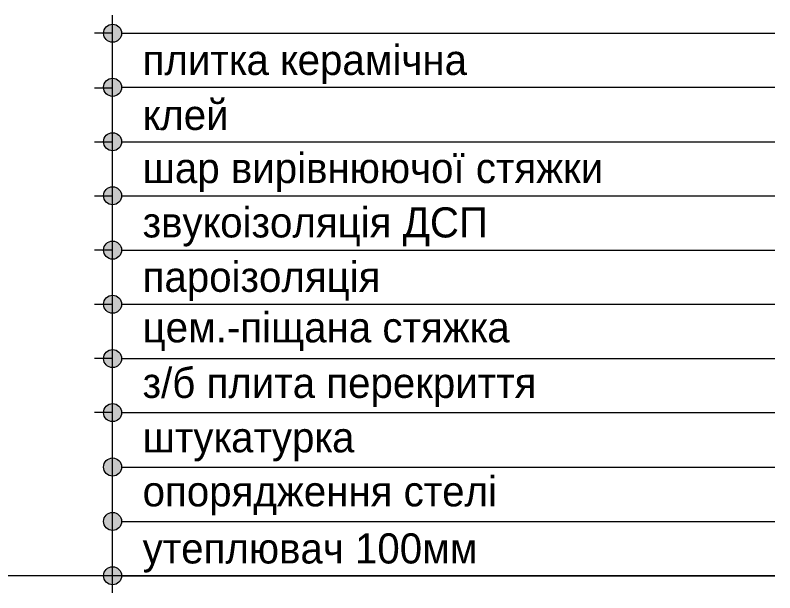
# Model space of a CAD drawing. Header units: millimetres. Extents: x -168133 to -32053, y -12928 to 37693.
# Drawn here: x -135984 to -128414, y 1903 to 7656 of the extents above; entities that cross this region are included whole.
import ezdxf

# ---------------------------------------------------------------- set-up
doc = ezdxf.new("R2010")
doc.units = ezdxf.units.MM
doc.header["$MEASUREMENT"] = 0
doc.layers.add('01 Лінії', color=7, linetype='Continuous')
doc.layers.add('01 Лінії_Ном._пера__1', color=7, linetype='Continuous', lineweight=13)
doc.layers.add('01 Текст_Ном._пера__1', color=7, linetype='Continuous', lineweight=13)
doc.styles.add('СГЕНЕРИР_СТИЛЬ_3', font='GOTHIC.TTF')

# ---------------------------------------------------------------- blocks, each defined once
blk = doc.blocks.new('Линия_1', base_point=(-135013.9, 6937.7))
at = {"layer": '01 Лінії', "linetype": 'Continuous', "lineweight": 0, "true_color": 0x000000}
blk.add_hatch(color=18, dxfattribs=at).paths.add_polyline_path([(-134923.9, 6937.7), (-134930.7, 6972.1), (-134950.2, 7001.3), (-134979.4, 7020.8), (-135013.9, 7027.7), (-135048.3, 7020.8), (-135077.5, 7001.3), (-135097, 6972.1), (-135103.9, 6937.7), (-135097, 6903.2), (-135077.5, 6874), (-135048.3, 6854.5), (-135013.9, 6847.7), (-134979.4, 6854.5), (-134950.2, 6874), (-134930.7, 6903.2)])
at = {"layer": '01 Лінії_Ном._пера__1', "linetype": 'Continuous'}
blk.add_line((-134923.9, 6937.7), (-128413.9, 6937.7), dxfattribs=at)
blk.add_circle((-135013.9, 6937.7), 90, dxfattribs=at)
blk = doc.blocks.new('Линия_2', base_point=(-135013.9, 7475.9))
at = {"layer": '01 Лінії', "linetype": 'Continuous', "lineweight": 0, "true_color": 0x000000}
blk.add_hatch(color=18, dxfattribs=at).paths.add_polyline_path([(-134923.9, 7475.9), (-134930.7, 7510.3), (-134950.2, 7539.5), (-134979.4, 7559.1), (-135013.9, 7565.9), (-135048.3, 7559.1), (-135077.5, 7539.5), (-135097, 7510.3), (-135103.9, 7475.9), (-135097, 7441.5), (-135077.5, 7412.3), (-135048.3, 7392.8), (-135013.9, 7385.9), (-134979.4, 7392.8), (-134950.2, 7412.3), (-134930.7, 7441.5)])
at = {"layer": '01 Лінії_Ном._пера__1', "linetype": 'Continuous'}
blk.add_line((-134923.9, 7475.9), (-128413.9, 7475.9), dxfattribs=at)
blk.add_circle((-135013.9, 7475.9), 90, dxfattribs=at)
blk = doc.blocks.new('Линия_3', base_point=(-135013.9, 5857.7))
at = {"layer": '01 Лінії', "linetype": 'Continuous', "lineweight": 0, "true_color": 0x000000}
blk.add_hatch(color=18, dxfattribs=at).paths.add_polyline_path([(-134923.9, 5857.7), (-134930.7, 5892.1), (-134950.2, 5921.3), (-134979.4, 5940.8), (-135013.9, 5947.7), (-135048.3, 5940.8), (-135077.5, 5921.3), (-135097, 5892.1), (-135103.9, 5857.7), (-135097, 5823.2), (-135077.5, 5794), (-135048.3, 5774.5), (-135013.9, 5767.7), (-134979.4, 5774.5), (-134950.2, 5794), (-134930.7, 5823.2)])
at = {"layer": '01 Лінії_Ном._пера__1', "linetype": 'Continuous'}
blk.add_line((-134923.9, 5857.7), (-128413.9, 5857.7), dxfattribs=at)
blk.add_circle((-135013.9, 5857.7), 90, dxfattribs=at)
blk = doc.blocks.new('Линия_4', base_point=(-135013.9, 6395.9))
at = {"layer": '01 Лінії', "linetype": 'Continuous', "lineweight": 0, "true_color": 0x000000}
blk.add_hatch(color=18, dxfattribs=at).paths.add_polyline_path([(-134923.9, 6395.9), (-134930.7, 6430.3), (-134950.2, 6459.5), (-134979.4, 6479.1), (-135013.9, 6485.9), (-135048.3, 6479.1), (-135077.5, 6459.5), (-135097, 6430.3), (-135103.9, 6395.9), (-135097, 6361.5), (-135077.5, 6332.3), (-135048.3, 6312.8), (-135013.9, 6305.9), (-134979.4, 6312.8), (-134950.2, 6332.3), (-134930.7, 6361.5)])
at = {"layer": '01 Лінії_Ном._пера__1', "linetype": 'Continuous'}
blk.add_line((-134923.9, 6395.9), (-128413.9, 6395.9), dxfattribs=at)
blk.add_circle((-135013.9, 6395.9), 90, dxfattribs=at)
blk = doc.blocks.new('Линия_5', base_point=(-135013.9, 4777.7))
at = {"layer": '01 Лінії', "linetype": 'Continuous', "lineweight": 0, "true_color": 0x000000}
blk.add_hatch(color=18, dxfattribs=at).paths.add_polyline_path([(-134923.9, 4777.7), (-134930.7, 4812.1), (-134950.2, 4841.3), (-134979.4, 4860.8), (-135013.9, 4867.7), (-135048.3, 4860.8), (-135077.5, 4841.3), (-135097, 4812.1), (-135103.9, 4777.7), (-135097, 4743.2), (-135077.5, 4714), (-135048.3, 4694.5), (-135013.9, 4687.7), (-134979.4, 4694.5), (-134950.2, 4714), (-134930.7, 4743.2)])
at = {"layer": '01 Лінії_Ном._пера__1', "linetype": 'Continuous'}
blk.add_line((-134923.9, 4777.7), (-128413.9, 4777.7), dxfattribs=at)
blk.add_circle((-135013.9, 4777.7), 90, dxfattribs=at)
blk = doc.blocks.new('Линия_6', base_point=(-135013.9, 5315.9))
at = {"layer": '01 Лінії', "linetype": 'Continuous', "lineweight": 0, "true_color": 0x000000}
blk.add_hatch(color=18, dxfattribs=at).paths.add_polyline_path([(-134923.9, 5315.9), (-134930.7, 5350.3), (-134950.2, 5379.5), (-134979.4, 5399.1), (-135013.9, 5405.9), (-135048.3, 5399.1), (-135077.5, 5379.5), (-135097, 5350.3), (-135103.9, 5315.9), (-135097, 5281.5), (-135077.5, 5252.3), (-135048.3, 5232.8), (-135013.9, 5225.9), (-134979.4, 5232.8), (-134950.2, 5252.3), (-134930.7, 5281.5)])
at = {"layer": '01 Лінії_Ном._пера__1', "linetype": 'Continuous'}
blk.add_line((-134923.9, 5315.9), (-128413.9, 5315.9), dxfattribs=at)
blk.add_circle((-135013.9, 5315.9), 90, dxfattribs=at)
blk = doc.blocks.new('Линия_7', base_point=(-135013.9, 3697.7))
at = {"layer": '01 Лінії', "linetype": 'Continuous', "lineweight": 0, "true_color": 0x000000}
blk.add_hatch(color=18, dxfattribs=at).paths.add_polyline_path([(-134923.9, 3697.7), (-134930.7, 3732.1), (-134950.2, 3761.3), (-134979.4, 3780.8), (-135013.9, 3787.7), (-135048.3, 3780.8), (-135077.5, 3761.3), (-135097, 3732.1), (-135103.9, 3697.7), (-135097, 3663.2), (-135077.5, 3634), (-135048.3, 3614.5), (-135013.9, 3607.7), (-134979.4, 3614.5), (-134950.2, 3634), (-134930.7, 3663.2)])
at = {"layer": '01 Лінії_Ном._пера__1', "linetype": 'Continuous'}
blk.add_line((-134923.9, 3697.7), (-128413.9, 3697.7), dxfattribs=at)
blk.add_circle((-135013.9, 3697.7), 90, dxfattribs=at)
blk = doc.blocks.new('Линия_8', base_point=(-135013.9, 4235.9))
at = {"layer": '01 Лінії', "linetype": 'Continuous', "lineweight": 0, "true_color": 0x000000}
blk.add_hatch(color=18, dxfattribs=at).paths.add_polyline_path([(-134923.9, 4235.9), (-134930.7, 4270.3), (-134950.2, 4299.5), (-134979.4, 4319.1), (-135013.9, 4325.9), (-135048.3, 4319.1), (-135077.5, 4299.5), (-135097, 4270.3), (-135103.9, 4235.9), (-135097, 4201.5), (-135077.5, 4172.3), (-135048.3, 4152.8), (-135013.9, 4145.9), (-134979.4, 4152.8), (-134950.2, 4172.3), (-134930.7, 4201.5)])
at = {"layer": '01 Лінії_Ном._пера__1', "linetype": 'Continuous'}
blk.add_line((-134923.9, 4235.9), (-128413.9, 4235.9), dxfattribs=at)
blk.add_circle((-135013.9, 4235.9), 90, dxfattribs=at)
blk = doc.blocks.new('Линия_9', base_point=(-135013.9, 3697.7))
at = {"layer": '01 Лінії', "linetype": 'Continuous', "lineweight": 0, "true_color": 0x000000}
blk.add_hatch(color=18, dxfattribs=at).paths.add_polyline_path([(-134923.9, 3697.7), (-134930.7, 3732.1), (-134950.2, 3761.3), (-134979.4, 3780.8), (-135013.9, 3787.7), (-135048.3, 3780.8), (-135077.5, 3761.3), (-135097, 3732.1), (-135103.9, 3697.7), (-135097, 3663.2), (-135077.5, 3634), (-135048.3, 3614.5), (-135013.9, 3607.7), (-134979.4, 3614.5), (-134950.2, 3634), (-134930.7, 3663.2)])
at = {"layer": '01 Лінії_Ном._пера__1', "linetype": 'Continuous'}
blk.add_line((-134923.9, 3697.7), (-128413.9, 3697.7), dxfattribs=at)
blk.add_circle((-135013.9, 3697.7), 90, dxfattribs=at)
blk = doc.blocks.new('Линия_10', base_point=(-135013.9, 3155.9))
at = {"layer": '01 Лінії', "linetype": 'Continuous', "lineweight": 0, "true_color": 0x000000}
blk.add_hatch(color=18, dxfattribs=at).paths.add_polyline_path([(-134923.9, 3155.9), (-134930.7, 3190.3), (-134950.2, 3219.5), (-134979.4, 3239.1), (-135013.9, 3245.9), (-135048.3, 3239.1), (-135077.5, 3219.5), (-135097, 3190.3), (-135103.9, 3155.9), (-135097, 3121.5), (-135077.5, 3092.3), (-135048.3, 3072.8), (-135013.9, 3065.9), (-134979.4, 3072.8), (-134950.2, 3092.3), (-134930.7, 3121.5)])
at = {"layer": '01 Лінії_Ном._пера__1', "linetype": 'Continuous'}
blk.add_line((-134923.9, 3155.9), (-128413.9, 3155.9), dxfattribs=at)
blk.add_circle((-135013.9, 3155.9), 90, dxfattribs=at)
blk = doc.blocks.new('Линия_11', base_point=(-135013.9, 3155.9))
at = {"layer": '01 Лінії', "linetype": 'Continuous', "lineweight": 0, "true_color": 0x000000}
blk.add_hatch(color=18, dxfattribs=at).paths.add_polyline_path([(-134923.9, 3155.9), (-134930.7, 3190.3), (-134950.2, 3219.5), (-134979.4, 3239.1), (-135013.9, 3245.9), (-135048.3, 3239.1), (-135077.5, 3219.5), (-135097, 3190.3), (-135103.9, 3155.9), (-135097, 3121.5), (-135077.5, 3092.3), (-135048.3, 3072.8), (-135013.9, 3065.9), (-134979.4, 3072.8), (-134950.2, 3092.3), (-134930.7, 3121.5)])
at = {"layer": '01 Лінії_Ном._пера__1', "linetype": 'Continuous'}
blk.add_line((-134923.9, 3155.9), (-128413.9, 3155.9), dxfattribs=at)
blk.add_circle((-135013.9, 3155.9), 90, dxfattribs=at)
blk = doc.blocks.new('Линия_12', base_point=(-135013.9, 2614.1))
at = {"layer": '01 Лінії', "linetype": 'Continuous', "lineweight": 0, "true_color": 0x000000}
blk.add_hatch(color=18, dxfattribs=at).paths.add_polyline_path([(-134923.9, 2614.1), (-134930.7, 2648.6), (-134950.2, 2677.8), (-134979.4, 2697.3), (-135013.9, 2704.1), (-135048.3, 2697.3), (-135077.5, 2677.8), (-135097, 2648.6), (-135103.9, 2614.1), (-135097, 2579.7), (-135077.5, 2550.5), (-135048.3, 2531), (-135013.9, 2524.1), (-134979.4, 2531), (-134950.2, 2550.5), (-134930.7, 2579.7)])
at = {"layer": '01 Лінії_Ном._пера__1', "linetype": 'Continuous'}
blk.add_line((-134923.9, 2614.1), (-128413.9, 2614.1), dxfattribs=at)
blk.add_circle((-135013.9, 2614.1), 90, dxfattribs=at)
blk = doc.blocks.new('Линия_13', base_point=(-135013.9, 2072.4))
at = {"layer": '01 Лінії', "linetype": 'Continuous', "lineweight": 0, "true_color": 0x000000}
blk.add_hatch(color=18, dxfattribs=at).paths.add_polyline_path([(-134923.9, 2072.4), (-134930.7, 2106.8), (-134950.2, 2136), (-134979.4, 2155.5), (-135013.9, 2162.4), (-135048.3, 2155.5), (-135077.5, 2136), (-135097, 2106.8), (-135103.9, 2072.4), (-135097, 2037.9), (-135077.5, 2008.7), (-135048.3, 1989.2), (-135013.9, 1982.4), (-134979.4, 1989.2), (-134950.2, 2008.7), (-134930.7, 2037.9)])
at = {"layer": '01 Лінії_Ном._пера__1', "linetype": 'Continuous'}
blk.add_line((-134923.9, 2072.4), (-128413.9, 2072.4), dxfattribs=at)
blk.add_circle((-135013.9, 2072.4), 90, dxfattribs=at)

msp = doc.modelspace()

# ---------------------------------------------------------------- linework, layer by layer
at = {"layer": '01 Лінії_Ном._пера__1', "linetype": 'Continuous'}
for p, q in [((-135013.9, 1903.2), (-135013.9, 7655.9)), ((-135013.9, 7475.9), (-135193.9, 7475.9)), ((-135013.9, 6930.6), (-135193.9, 6930.6)), ((-135013.9, 6392.4), (-135193.9, 6392.4)), ((-135013.9, 5854.1), (-135193.9, 5854.1)), ((-135013.9, 5315.9), (-135193.9, 5315.9)), ((-135013.9, 4774.1), (-135193.9, 4774.1)), ((-135013.9, 4235.9), (-135193.9, 4235.9)), ((-135013.9, 3697.7), (-135193.9, 3697.7)), ((-128413.9, 2072.4), (-143567.5, 2072.4))]:
    msp.add_line(p, q, dxfattribs=at)

# ---------------------------------------------------------------- block references
at = {"layer": '01 Лінії', "linetype": 'Continuous'}
for name, p in [('Линия_2', (-135013.9, 7475.9)), ('Линия_1', (-135013.9, 6937.7)), ('Линия_4', (-135013.9, 6395.9)), ('Линия_3', (-135013.9, 5857.7)), ('Линия_6', (-135013.9, 5315.9)), ('Линия_5', (-135013.9, 4777.7)), ('Линия_8', (-135013.9, 4235.9)), ('Линия_7', (-135013.9, 3697.7)), ('Линия_9', (-135013.9, 3697.7)), ('Линия_10', (-135013.9, 3155.9)), ('Линия_11', (-135013.9, 3155.9)), ('Линия_12', (-135013.9, 2614.1)), ('Линия_13', (-135013.9, 2072.4))]:
    msp.add_blockref(name, p, dxfattribs=at)

# ---------------------------------------------------------------- texts
at = {"layer": '01 Текст_Ном._пера__1', "linetype": 'Continuous', "char_height": 300, "attachment_point": 7, "style": 'СГЕНЕРИР_СТИЛЬ_3'}
for s, insert in [('{плитка керамічна}', (-134713.9, 6970)), ('{клей}', (-134713.9, 6508.4)), ('{шар вирівнюючої стяжки}', (-134713.9, 5893.5)), ('{звукоізоляція ДСП}', (-134713.9, 5351.8)), ('{пароізоляція}', (-134713.9, 4810)), ('{цем.-піщана стяжка}', (-134713.9, 4310.6)), ('{з/б плита перекриття}', (-134713.9, 3753.5)), ('{штукатурка}', (-134713.9, 3211.8)), ('{опорядження стелі}', (-134713.9, 2673.5)), ('{утеплювач 100мм}', (-134713.9, 2104.7))]:
    msp.add_mtext(s, dxfattribs=dict(at, insert=insert))

doc.saveas('drawing.dxf')
